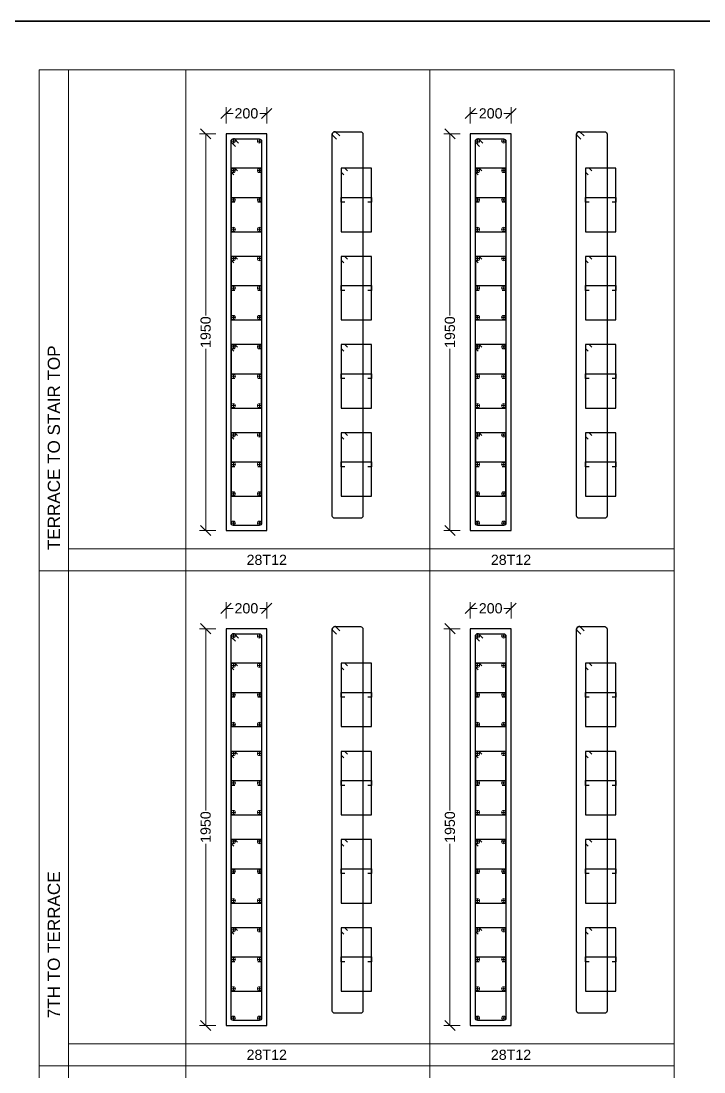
# Model space of a CAD drawing. Header units: inches. Extents: x 332 to 524, y 371 to 463.
# Drawn here: x 412.98 to 416.34, y 410.55 to 415.72 of the extents above; entities that cross this region are included whole.
import ezdxf
from ezdxf.enums import TextEntityAlignment as Align

# ---------------------------------------------------------------- set-up
doc = ezdxf.new("R2010")
doc.units = ezdxf.units.IN
doc.header["$MEASUREMENT"] = 0
for name, color, linetype, lineweight in [('12', 7, 'Continuous', 13), ('BORDER', 7, 'Continuous', 25), ('Column', 1, 'Continuous', 30), ('S-SHEET', 8, 'Continuous', 0)]:
    doc.layers.add(name, color=color, linetype=linetype, lineweight=lineweight)
for name, color, linetype in [('Bar', 7, 'Continuous'), ('Cover', 25, 'Continuous'), ('Dim', 7, 'Continuous'), ('Links', 4, 'Continuous'), ('Text', 7, 'Continuous')]:
    doc.layers.add(name, color=color, linetype=linetype)
doc.styles.add('Rcad', font='arial.ttf')

# ---------------------------------------------------------------- blocks, each defined once
blk = doc.blocks.new('_Oblique')
at = {"color": 0, "linetype": 'ByBlock', "lineweight": -2}
blk.add_line((-0.5, -0.5), (0.5, 0.5), dxfattribs=at)
blk = doc.blocks.new('12')
at = {"layer": '12'}
for p, q in [((-0.5, 0), (-0.13, 0)), ((0, 0.5), (0, 0.13)), ((0.13, 0), (0.5, 0)), ((0, -0.13), (0, -0.5))]:
    blk.add_line(p, q, dxfattribs=at)
for radius in [0.5, 0.13]:
    blk.add_circle((0, 0), radius, dxfattribs=at)

msp = doc.modelspace()

# ---------------------------------------------------------------- linework, layer by layer
at = {"layer": 'BORDER', "lineweight": 35, "elevation": 2510.4241}
msp.add_lwpolyline([(422.9693, 393.51), (395.2799, 393.4738), (395.2799, 415.7197), (422.9693, 415.7197)], close=True, dxfattribs=at)
at = {"layer": 'Column', "elevation": 2510.4241}
for points in [[(413.9919, 413.2155), (414.1919, 413.2155), (414.1919, 415.1655), (413.9919, 415.1655)], [(415.1919, 413.2155), (415.3919, 413.2155), (415.3919, 415.1655), (415.1919, 415.1655)], [(413.9919, 410.7829), (414.1919, 410.7829), (414.1919, 412.7329), (413.9919, 412.7329)], [(415.1919, 410.7829), (415.3919, 410.7829), (415.3919, 412.7329), (415.1919, 412.7329)]]:
    msp.add_lwpolyline(points, close=True, dxfattribs=at)
at = {"layer": 'Cover', "elevation": 2510.4241}
for points in [[(414.5258, 415.1756), (414.6524, 415.1756, -0.414214), (414.6641, 415.1639), (414.6641, 413.2873, -0.414214), (414.6524, 413.2756), (414.5258, 413.2756, -0.414214), (414.5141, 413.2873), (414.5141, 415.1639, -0.414214), (414.5258, 415.1756), (414.5299, 415.1756), (414.551, 415.1547), (414.5299, 415.1756), (414.5258, 415.1756, 0.414214), (414.5141, 415.1639), (414.5141, 415.1598), (414.5351, 415.1388)], [(415.7258, 415.1756), (415.8524, 415.1756, -0.414214), (415.8641, 415.1639), (415.8641, 413.2873, -0.414214), (415.8524, 413.2756), (415.7258, 413.2756, -0.414214), (415.7141, 413.2873), (415.7141, 415.1639, -0.414214), (415.7258, 415.1756), (415.7299, 415.1756), (415.751, 415.1547), (415.7299, 415.1756), (415.7258, 415.1756, 0.414214), (415.7141, 415.1639), (415.7141, 415.1598), (415.7351, 415.1388)], [(414.0286, 415.1405), (414.1552, 415.1405, -0.414214), (414.1669, 415.1288), (414.1669, 413.2522, -0.414214), (414.1552, 413.2405), (414.0286, 413.2405, -0.414214), (414.0169, 413.2522), (414.0169, 415.1288, -0.414214), (414.0286, 415.1405), (414.0327, 415.1405), (414.0538, 415.1196), (414.0327, 415.1405), (414.0286, 415.1405, 0.414214), (414.0169, 415.1288), (414.0169, 415.1247), (414.0379, 415.1037)], [(415.2286, 415.1405), (415.3552, 415.1405, -0.414214), (415.3669, 415.1288), (415.3669, 413.2522, -0.414214), (415.3552, 413.2405), (415.2286, 413.2405, -0.414214), (415.2169, 413.2522), (415.2169, 415.1288, -0.414214), (415.2286, 415.1405), (415.2327, 415.1405), (415.2538, 415.1196), (415.2327, 415.1405), (415.2286, 415.1405, 0.414214), (415.2169, 415.1288), (415.2169, 415.1247), (415.2379, 415.1037)], [(414.5258, 412.743), (414.6524, 412.743, -0.414214), (414.6641, 412.7313), (414.6641, 410.8547, -0.414214), (414.6524, 410.843), (414.5258, 410.843, -0.414214), (414.5141, 410.8547), (414.5141, 412.7313, -0.414214), (414.5258, 412.743), (414.5299, 412.743), (414.551, 412.722), (414.5299, 412.743), (414.5258, 412.743, 0.414214), (414.5141, 412.7313), (414.5141, 412.7272), (414.5351, 412.7062)], [(415.7258, 412.743), (415.8524, 412.743, -0.414214), (415.8641, 412.7313), (415.8641, 410.8547, -0.414214), (415.8524, 410.843), (415.7258, 410.843, -0.414214), (415.7141, 410.8547), (415.7141, 412.7313, -0.414214), (415.7258, 412.743), (415.7299, 412.743), (415.751, 412.722), (415.7299, 412.743), (415.7258, 412.743, 0.414214), (415.7141, 412.7313), (415.7141, 412.7272), (415.7351, 412.7062)], [(414.0286, 412.7079), (414.1552, 412.7079, -0.414214), (414.1669, 412.6962), (414.1669, 410.8196, -0.414214), (414.1552, 410.8079), (414.0286, 410.8079, -0.414214), (414.0169, 410.8196), (414.0169, 412.6962, -0.414214), (414.0286, 412.7079), (414.0327, 412.7079), (414.0538, 412.6869), (414.0327, 412.7079), (414.0286, 412.7079, 0.414214), (414.0169, 412.6962), (414.0169, 412.6921), (414.0379, 412.6711)], [(415.2286, 412.7079), (415.3552, 412.7079, -0.414214), (415.3669, 412.6962), (415.3669, 410.8196, -0.414214), (415.3552, 410.8079), (415.2286, 410.8079, -0.414214), (415.2169, 410.8196), (415.2169, 412.6962, -0.414214), (415.2286, 412.7079), (415.2327, 412.7079), (415.2538, 412.6869), (415.2327, 412.7079), (415.2286, 412.7079, 0.414214), (415.2169, 412.6962), (415.2169, 412.6921), (415.2379, 412.6711)]]:
    msp.add_lwpolyline(points, format="xyb", dxfattribs=at)
at = {"layer": 'Dim', "lineweight": 13}
for p, q in [((413.9919, 415.2155, 2510.4241), (413.9919, 415.2955, 2510.4241)), ((413.9919, 415.2655, 2510.4241), (414.0264, 415.2655, 2510.4241)), ((414.1919, 415.2655, 2510.4241), (414.1574, 415.2655, 2510.4241)), ((414.1919, 415.2155, 2510.4241), (414.1919, 415.2955, 2510.4241)), ((415.1919, 415.2155, 2510.4241), (415.1919, 415.2955, 2510.4241)), ((415.1919, 415.2655, 2510.4241), (415.2264, 415.2655, 2510.4241)), ((415.3919, 415.2655, 2510.4241), (415.3574, 415.2655, 2510.4241)), ((415.3919, 415.2155, 2510.4241), (415.3919, 415.2955, 2510.4241)), ((413.9419, 415.1655, 2510.4241), (413.8619, 415.1655, 2510.4241)), ((413.8919, 415.1655, 2510.4241), (413.8919, 414.2726, 2510.4241)), ((415.1419, 415.1655, 2510.4241), (415.0619, 415.1655, 2510.4241)), ((415.0919, 415.1655, 2510.4241), (415.0919, 414.2726, 2510.4241)), ((413.8919, 413.2155, 2510.4241), (413.8919, 414.1084, 2510.4241)), ((415.0919, 413.2155, 2510.4241), (415.0919, 414.1084, 2510.4241)), ((413.9419, 413.2155, 2510.4241), (413.8619, 413.2155, 2510.4241)), ((415.1419, 413.2155, 2510.4241), (415.0619, 413.2155, 2510.4241)), ((413.9919, 412.7829, 2510.4241), (413.9919, 412.8629, 2510.4241)), ((413.9919, 412.8329, 2510.4241), (414.0264, 412.8329, 2510.4241)), ((414.1919, 412.8329, 2510.4241), (414.1574, 412.8329, 2510.4241)), ((414.1919, 412.7829, 2510.4241), (414.1919, 412.8629, 2510.4241)), ((415.1919, 412.7829, 2510.4241), (415.1919, 412.8629, 2510.4241)), ((415.1919, 412.8329, 2510.4241), (415.2264, 412.8329, 2510.4241)), ((415.3919, 412.8329, 2510.4241), (415.3574, 412.8329, 2510.4241)), ((415.3919, 412.7829, 2510.4241), (415.3919, 412.8629, 2510.4241)), ((413.9419, 412.7329, 2510.4241), (413.8619, 412.7329, 2510.4241)), ((413.8919, 412.7329, 2510.4241), (413.8919, 411.84, 2510.4241)), ((415.1419, 412.7329, 2510.4241), (415.0619, 412.7329, 2510.4241)), ((415.0919, 412.7329, 2510.4241), (415.0919, 411.84, 2510.4241)), ((413.8919, 410.7829, 2510.4241), (413.8919, 411.6758, 2510.4241)), ((415.0919, 410.7829, 2510.4241), (415.0919, 411.6758, 2510.4241)), ((413.9419, 410.7829, 2510.4241), (413.8619, 410.7829, 2510.4241)), ((415.1419, 410.7829, 2510.4241), (415.0619, 410.7829, 2510.4241))]:
    msp.add_line(p, q, dxfattribs=at)
at = {"layer": 'Links', "elevation": 2510.4241}
for points in [[(414.0302, 414.9641), (414.0169, 414.9773), (414.0169, 414.6841), (414.1669, 414.6841), (414.1669, 414.996), (414.0356, 414.996), (414.0489, 414.9828), (414.0356, 414.996), (414.0169, 414.996), (414.0169, 414.9773)], [(414.5705, 414.9641), (414.5572, 414.9773), (414.5572, 414.6841), (414.7072, 414.6841), (414.7072, 414.996), (414.5759, 414.996), (414.5892, 414.9828), (414.5759, 414.996), (414.5572, 414.996), (414.5572, 414.9773)], [(415.2302, 414.9641), (415.2169, 414.9773), (415.2169, 414.6841), (415.3669, 414.6841), (415.3669, 414.996), (415.2356, 414.996), (415.2489, 414.9828), (415.2356, 414.996), (415.2169, 414.996), (415.2169, 414.9773)], [(415.7705, 414.9641), (415.7572, 414.9773), (415.7572, 414.6841), (415.9072, 414.6841), (415.9072, 414.996), (415.7759, 414.996), (415.7892, 414.9828), (415.7759, 414.996), (415.7572, 414.996), (415.7572, 414.9773)], [(414.0302, 414.5307), (414.0169, 414.5439), (414.0169, 414.2507), (414.1669, 414.2507), (414.1669, 414.5627), (414.0356, 414.5627), (414.0489, 414.5495), (414.0356, 414.5627), (414.0169, 414.5627), (414.0169, 414.5439)], [(414.5705, 414.5307), (414.5572, 414.5439), (414.5572, 414.2507), (414.7072, 414.2507), (414.7072, 414.5627), (414.5759, 414.5627), (414.5892, 414.5495), (414.5759, 414.5627), (414.5572, 414.5627), (414.5572, 414.5439)], [(415.2302, 414.5307), (415.2169, 414.5439), (415.2169, 414.2507), (415.3669, 414.2507), (415.3669, 414.5627), (415.2356, 414.5627), (415.2489, 414.5495), (415.2356, 414.5627), (415.2169, 414.5627), (415.2169, 414.5439)], [(415.7705, 414.5307), (415.7572, 414.5439), (415.7572, 414.2507), (415.9072, 414.2507), (415.9072, 414.5627), (415.7759, 414.5627), (415.7892, 414.5495), (415.7759, 414.5627), (415.7572, 414.5627), (415.7572, 414.5439)], [(414.0302, 414.0973), (414.0169, 414.1106), (414.0169, 413.8173), (414.1669, 413.8173), (414.1669, 414.1293), (414.0356, 414.1293), (414.0489, 414.1161), (414.0356, 414.1293), (414.0169, 414.1293), (414.0169, 414.1106)], [(414.5705, 414.0973), (414.5572, 414.1106), (414.5572, 413.8173), (414.7072, 413.8173), (414.7072, 414.1293), (414.5759, 414.1293), (414.5892, 414.1161), (414.5759, 414.1293), (414.5572, 414.1293), (414.5572, 414.1106)], [(415.2302, 414.0973), (415.2169, 414.1106), (415.2169, 413.8173), (415.3669, 413.8173), (415.3669, 414.1293), (415.2356, 414.1293), (415.2489, 414.1161), (415.2356, 414.1293), (415.2169, 414.1293), (415.2169, 414.1106)], [(415.7705, 414.0973), (415.7572, 414.1106), (415.7572, 413.8173), (415.9072, 413.8173), (415.9072, 414.1293), (415.7759, 414.1293), (415.7892, 414.1161), (415.7759, 414.1293), (415.7572, 414.1293), (415.7572, 414.1106)], [(414.0302, 413.664), (414.0169, 413.6772), (414.0169, 413.3839), (414.1669, 413.3839), (414.1669, 413.6959), (414.0356, 413.6959), (414.0489, 413.6827), (414.0356, 413.6959), (414.0169, 413.6959), (414.0169, 413.6772)], [(414.5705, 413.664), (414.5572, 413.6772), (414.5572, 413.3839), (414.7072, 413.3839), (414.7072, 413.6959), (414.5759, 413.6959), (414.5892, 413.6827), (414.5759, 413.6959), (414.5572, 413.6959), (414.5572, 413.6772)], [(415.2302, 413.664), (415.2169, 413.6772), (415.2169, 413.3839), (415.3669, 413.3839), (415.3669, 413.6959), (415.2356, 413.6959), (415.2489, 413.6827), (415.2356, 413.6959), (415.2169, 413.6959), (415.2169, 413.6772)], [(415.7705, 413.664), (415.7572, 413.6772), (415.7572, 413.3839), (415.9072, 413.3839), (415.9072, 413.6959), (415.7759, 413.6959), (415.7892, 413.6827), (415.7759, 413.6959), (415.7572, 413.6959), (415.7572, 413.6772)], [(414.0302, 412.5315), (414.0169, 412.5447), (414.0169, 412.2515), (414.1669, 412.2515), (414.1669, 412.5634), (414.0356, 412.5634), (414.0489, 412.5502), (414.0356, 412.5634), (414.0169, 412.5634), (414.0169, 412.5447)], [(414.5705, 412.5315), (414.5572, 412.5447), (414.5572, 412.2515), (414.7072, 412.2515), (414.7072, 412.5634), (414.5759, 412.5634), (414.5892, 412.5502), (414.5759, 412.5634), (414.5572, 412.5634), (414.5572, 412.5447)], [(415.2302, 412.5315), (415.2169, 412.5447), (415.2169, 412.2515), (415.3669, 412.2515), (415.3669, 412.5634), (415.2356, 412.5634), (415.2489, 412.5502), (415.2356, 412.5634), (415.2169, 412.5634), (415.2169, 412.5447)], [(415.7705, 412.5315), (415.7572, 412.5447), (415.7572, 412.2515), (415.9072, 412.2515), (415.9072, 412.5634), (415.7759, 412.5634), (415.7892, 412.5502), (415.7759, 412.5634), (415.7572, 412.5634), (415.7572, 412.5447)], [(414.0302, 412.0981), (414.0169, 412.1113), (414.0169, 411.8181), (414.1669, 411.8181), (414.1669, 412.13), (414.0356, 412.13), (414.0489, 412.1168), (414.0356, 412.13), (414.0169, 412.13), (414.0169, 412.1113)], [(414.5705, 412.0981), (414.5572, 412.1113), (414.5572, 411.8181), (414.7072, 411.8181), (414.7072, 412.13), (414.5759, 412.13), (414.5892, 412.1168), (414.5759, 412.13), (414.5572, 412.13), (414.5572, 412.1113)], [(415.2302, 412.0981), (415.2169, 412.1113), (415.2169, 411.8181), (415.3669, 411.8181), (415.3669, 412.13), (415.2356, 412.13), (415.2489, 412.1168), (415.2356, 412.13), (415.2169, 412.13), (415.2169, 412.1113)], [(415.7705, 412.0981), (415.7572, 412.1113), (415.7572, 411.8181), (415.9072, 411.8181), (415.9072, 412.13), (415.7759, 412.13), (415.7892, 412.1168), (415.7759, 412.13), (415.7572, 412.13), (415.7572, 412.1113)], [(414.0302, 411.6647), (414.0169, 411.6779), (414.0169, 411.3847), (414.1669, 411.3847), (414.1669, 411.6967), (414.0356, 411.6967), (414.0489, 411.6835), (414.0356, 411.6967), (414.0169, 411.6967), (414.0169, 411.6779)], [(414.5705, 411.6647), (414.5572, 411.6779), (414.5572, 411.3847), (414.7072, 411.3847), (414.7072, 411.6967), (414.5759, 411.6967), (414.5892, 411.6835), (414.5759, 411.6967), (414.5572, 411.6967), (414.5572, 411.6779)], [(415.2302, 411.6647), (415.2169, 411.6779), (415.2169, 411.3847), (415.3669, 411.3847), (415.3669, 411.6967), (415.2356, 411.6967), (415.2489, 411.6835), (415.2356, 411.6967), (415.2169, 411.6967), (415.2169, 411.6779)], [(415.7705, 411.6647), (415.7572, 411.6779), (415.7572, 411.3847), (415.9072, 411.3847), (415.9072, 411.6967), (415.7759, 411.6967), (415.7892, 411.6835), (415.7759, 411.6967), (415.7572, 411.6967), (415.7572, 411.6779)], [(414.0302, 411.2313), (414.0169, 411.2446), (414.0169, 410.9513), (414.1669, 410.9513), (414.1669, 411.2633), (414.0356, 411.2633), (414.0489, 411.2501), (414.0356, 411.2633), (414.0169, 411.2633), (414.0169, 411.2446)], [(414.5705, 411.2313), (414.5572, 411.2446), (414.5572, 410.9513), (414.7072, 410.9513), (414.7072, 411.2633), (414.5759, 411.2633), (414.5892, 411.2501), (414.5759, 411.2633), (414.5572, 411.2633), (414.5572, 411.2446)], [(415.2302, 411.2313), (415.2169, 411.2446), (415.2169, 410.9513), (415.3669, 410.9513), (415.3669, 411.2633), (415.2356, 411.2633), (415.2489, 411.2501), (415.2356, 411.2633), (415.2169, 411.2633), (415.2169, 411.2446)], [(415.7705, 411.2313), (415.7572, 411.2446), (415.7572, 410.9513), (415.9072, 410.9513), (415.9072, 411.2633), (415.7759, 411.2633), (415.7892, 411.2501), (415.7759, 411.2633), (415.7572, 411.2633), (415.7572, 411.2446)]]:
    msp.add_lwpolyline(points, dxfattribs=at)
at = {"layer": 'Links', "color": 6, "elevation": 2510.4241}
for points in [[(414.0356, 414.829), (414.0169, 414.829), (414.0169, 414.8524), (414.1669, 414.8524), (414.1669, 414.8524), (414.1669, 414.829), (414.1482, 414.829)], [(414.5759, 414.829), (414.5572, 414.829), (414.5572, 414.8524), (414.7072, 414.8524), (414.7072, 414.8524), (414.7072, 414.829), (414.6885, 414.829)], [(415.2356, 414.829), (415.2169, 414.829), (415.2169, 414.8524), (415.3669, 414.8524), (415.3669, 414.8524), (415.3669, 414.829), (415.3482, 414.829)], [(415.7759, 414.829), (415.7572, 414.829), (415.7572, 414.8524), (415.9072, 414.8524), (415.9072, 414.8524), (415.9072, 414.829), (415.8885, 414.829)], [(414.0356, 414.3956), (414.0169, 414.3956), (414.0169, 414.419), (414.1669, 414.419), (414.1669, 414.419), (414.1669, 414.3956), (414.1482, 414.3956)], [(414.5759, 414.3956), (414.5572, 414.3956), (414.5572, 414.419), (414.7072, 414.419), (414.7072, 414.419), (414.7072, 414.3956), (414.6885, 414.3956)], [(415.2356, 414.3956), (415.2169, 414.3956), (415.2169, 414.419), (415.3669, 414.419), (415.3669, 414.419), (415.3669, 414.3956), (415.3482, 414.3956)], [(415.7759, 414.3956), (415.7572, 414.3956), (415.7572, 414.419), (415.9072, 414.419), (415.9072, 414.419), (415.9072, 414.3956), (415.8885, 414.3956)], [(414.0356, 413.9623), (414.0169, 413.9623), (414.0169, 413.9857), (414.1669, 413.9857), (414.1669, 413.9857), (414.1669, 413.9623), (414.1482, 413.9623)], [(414.5759, 413.9623), (414.5572, 413.9623), (414.5572, 413.9857), (414.7072, 413.9857), (414.7072, 413.9857), (414.7072, 413.9623), (414.6885, 413.9623)], [(415.2356, 413.9623), (415.2169, 413.9623), (415.2169, 413.9857), (415.3669, 413.9857), (415.3669, 413.9857), (415.3669, 413.9623), (415.3482, 413.9623)], [(415.7759, 413.9623), (415.7572, 413.9623), (415.7572, 413.9857), (415.9072, 413.9857), (415.9072, 413.9857), (415.9072, 413.9623), (415.8885, 413.9623)], [(414.0356, 413.5289), (414.0169, 413.5289), (414.0169, 413.5523), (414.1669, 413.5523), (414.1669, 413.5523), (414.1669, 413.5289), (414.1482, 413.5289)], [(414.5759, 413.5289), (414.5572, 413.5289), (414.5572, 413.5523), (414.7072, 413.5523), (414.7072, 413.5523), (414.7072, 413.5289), (414.6885, 413.5289)], [(415.2356, 413.5289), (415.2169, 413.5289), (415.2169, 413.5523), (415.3669, 413.5523), (415.3669, 413.5523), (415.3669, 413.5289), (415.3482, 413.5289)], [(415.7759, 413.5289), (415.7572, 413.5289), (415.7572, 413.5523), (415.9072, 413.5523), (415.9072, 413.5523), (415.9072, 413.5289), (415.8885, 413.5289)], [(414.0356, 412.3964), (414.0169, 412.3964), (414.0169, 412.4198), (414.1669, 412.4198), (414.1669, 412.4198), (414.1669, 412.3964), (414.1482, 412.3964)], [(414.5759, 412.3964), (414.5572, 412.3964), (414.5572, 412.4198), (414.7072, 412.4198), (414.7072, 412.4198), (414.7072, 412.3964), (414.6885, 412.3964)], [(415.2356, 412.3964), (415.2169, 412.3964), (415.2169, 412.4198), (415.3669, 412.4198), (415.3669, 412.4198), (415.3669, 412.3964), (415.3482, 412.3964)], [(415.7759, 412.3964), (415.7572, 412.3964), (415.7572, 412.4198), (415.9072, 412.4198), (415.9072, 412.4198), (415.9072, 412.3964), (415.8885, 412.3964)], [(414.0356, 411.963), (414.0169, 411.963), (414.0169, 411.9864), (414.1669, 411.9864), (414.1669, 411.9864), (414.1669, 411.963), (414.1482, 411.963)], [(414.5759, 411.963), (414.5572, 411.963), (414.5572, 411.9864), (414.7072, 411.9864), (414.7072, 411.9864), (414.7072, 411.963), (414.6885, 411.963)], [(415.2356, 411.963), (415.2169, 411.963), (415.2169, 411.9864), (415.3669, 411.9864), (415.3669, 411.9864), (415.3669, 411.963), (415.3482, 411.963)], [(415.7759, 411.963), (415.7572, 411.963), (415.7572, 411.9864), (415.9072, 411.9864), (415.9072, 411.9864), (415.9072, 411.963), (415.8885, 411.963)], [(414.0356, 411.5296), (414.0169, 411.5296), (414.0169, 411.553), (414.1669, 411.553), (414.1669, 411.553), (414.1669, 411.5296), (414.1482, 411.5296)], [(414.5759, 411.5296), (414.5572, 411.5296), (414.5572, 411.553), (414.7072, 411.553), (414.7072, 411.553), (414.7072, 411.5296), (414.6885, 411.5296)], [(415.2356, 411.5296), (415.2169, 411.5296), (415.2169, 411.553), (415.3669, 411.553), (415.3669, 411.553), (415.3669, 411.5296), (415.3482, 411.5296)], [(415.7759, 411.5296), (415.7572, 411.5296), (415.7572, 411.553), (415.9072, 411.553), (415.9072, 411.553), (415.9072, 411.5296), (415.8885, 411.5296)], [(414.0356, 411.0963), (414.0169, 411.0963), (414.0169, 411.1197), (414.1669, 411.1197), (414.1669, 411.1197), (414.1669, 411.0963), (414.1482, 411.0963)], [(414.5759, 411.0963), (414.5572, 411.0963), (414.5572, 411.1197), (414.7072, 411.1197), (414.7072, 411.1197), (414.7072, 411.0963), (414.6885, 411.0963)], [(415.2356, 411.0963), (415.2169, 411.0963), (415.2169, 411.1197), (415.3669, 411.1197), (415.3669, 411.1197), (415.3669, 411.0963), (415.3482, 411.0963)], [(415.7759, 411.0963), (415.7572, 411.0963), (415.7572, 411.1197), (415.9072, 411.1197), (415.9072, 411.1197), (415.9072, 411.0963), (415.8885, 411.0963)]]:
    msp.add_lwpolyline(points, dxfattribs=at)
at = {"layer": 'S-SHEET'}
for p, q in [((413.0739, 415.48, 2510.4241), (413.0739, 403.155, 2510.4241)), ((413.0739, 415.48, 2510.4241), (414.9939, 415.48, 2510.4241)), ((413.2179, 403.155, 2510.4241), (413.2179, 415.48, 2510.4241)), ((413.7939, 403.155, 2510.4241), (413.7939, 415.48, 2510.4241)), ((414.9939, 403.155, 2510.4241), (414.9939, 415.48, 2510.4241)), ((414.9939, 403.155, 2510.4241), (414.9939, 415.48, 2510.4241)), ((414.9939, 415.48, 2510.4241), (414.9939, 415.48, 2510.4241)), ((414.9939, 415.48, 2510.4241), (416.1939, 415.48, 2510.4241)), ((416.1939, 403.155, 2510.4241), (416.1939, 415.48, 2510.4241)), ((413.2179, 413.1255, 2510.4241), (414.9939, 413.1255, 2510.4241)), ((414.9939, 413.1255, 2510.4241), (416.1939, 413.1255, 2510.4241)), ((414.9939, 413.1255, 2510.4241), (414.9939, 413.1255, 2510.4241)), ((413.0739, 413.0175, 2510.4241), (414.9939, 413.0175, 2510.4241)), ((413.0739, 413.0175, 2510.4241), (416.1939, 413.0175, 2510.4241)), ((414.9939, 413.0175, 2510.4241), (414.9939, 413.0175, 2510.4241)), ((414.9939, 413.0175, 2510.4241), (416.1939, 413.0175, 2510.4241)), ((413.2179, 410.6929, 2510.4241), (414.9939, 410.6929, 2510.4241)), ((414.9939, 410.6929, 2510.4241), (416.1939, 410.6929, 2510.4241)), ((414.9939, 410.6929, 2510.4241), (414.9939, 410.6929, 2510.4241)), ((413.0739, 410.5849, 2510.4241), (414.9939, 410.5849, 2510.4241)), ((413.0739, 410.5849, 2510.4241), (416.1939, 410.5849, 2510.4241)), ((414.9939, 410.5849, 2510.4241), (414.9939, 410.5849, 2510.4241)), ((414.9939, 410.5849, 2510.4241), (416.1939, 410.5849, 2510.4241))]:
    msp.add_line(p, q, dxfattribs=at)

# ---------------------------------------------------------------- block references
at = {"layer": 'Bar', "xscale": 0.02, "yscale": 0.02, "zscale": 0.02}
for p in [(414.0279, 415.1295, 2510.4241), (414.1559, 415.1295, 2510.4241), (415.2279, 415.1295, 2510.4241), (415.3559, 415.1295, 2510.4241), (414.0279, 414.985, 2510.4241), (414.1559, 414.985, 2510.4241), (415.2279, 414.985, 2510.4241), (415.3559, 414.985, 2510.4241), (414.0279, 414.8406, 2510.4241), (414.1559, 414.8406, 2510.4241), (415.2279, 414.8406, 2510.4241), (415.3559, 414.8406, 2510.4241), (414.0279, 414.6961, 2510.4241), (414.1559, 414.6961, 2510.4241), (415.2279, 414.6961, 2510.4241), (415.3559, 414.6961, 2510.4241), (414.0279, 414.5517, 2510.4241), (414.1559, 414.5517, 2510.4241), (415.2279, 414.5517, 2510.4241), (415.3559, 414.5517, 2510.4241), (414.0279, 414.4072, 2510.4241), (414.1559, 414.4072, 2510.4241), (415.2279, 414.4072, 2510.4241), (415.3559, 414.4072, 2510.4241), (414.0279, 414.2627, 2510.4241), (414.1559, 414.2627, 2510.4241), (415.2279, 414.2627, 2510.4241), (415.3559, 414.2627, 2510.4241), (414.0279, 414.1183, 2510.4241), (414.1559, 414.1183, 2510.4241), (415.2279, 414.1183, 2510.4241), (415.3559, 414.1183, 2510.4241), (414.0279, 413.9738, 2510.4241), (414.1559, 413.9738, 2510.4241), (415.2279, 413.9738, 2510.4241), (415.3559, 413.9738, 2510.4241), (414.0279, 413.8294, 2510.4241), (414.1559, 413.8294, 2510.4241), (415.2279, 413.8294, 2510.4241), (415.3559, 413.8294, 2510.4241), (414.0279, 413.6849, 2510.4241), (414.1559, 413.6849, 2510.4241), (415.2279, 413.6849, 2510.4241), (415.3559, 413.6849, 2510.4241), (414.0279, 413.5404, 2510.4241), (414.1559, 413.5404, 2510.4241), (415.2279, 413.5404, 2510.4241), (415.3559, 413.5404, 2510.4241), (414.0279, 413.396, 2510.4241), (414.1559, 413.396, 2510.4241), (415.2279, 413.396, 2510.4241), (415.3559, 413.396, 2510.4241), (414.0279, 413.2515, 2510.4241), (414.1559, 413.2515, 2510.4241), (415.2279, 413.2515, 2510.4241), (415.3559, 413.2515, 2510.4241), (414.0279, 412.6969, 2510.4241), (414.1559, 412.6969, 2510.4241), (415.2279, 412.6969, 2510.4241), (415.3559, 412.6969, 2510.4241), (414.0279, 412.5524, 2510.4241), (414.1559, 412.5524, 2510.4241), (415.2279, 412.5524, 2510.4241), (415.3559, 412.5524, 2510.4241), (414.0279, 412.408, 2510.4241), (414.1559, 412.408, 2510.4241), (415.2279, 412.408, 2510.4241), (415.3559, 412.408, 2510.4241), (414.0279, 412.2635, 2510.4241), (414.1559, 412.2635, 2510.4241), (415.2279, 412.2635, 2510.4241), (415.3559, 412.2635, 2510.4241), (414.0279, 412.119, 2510.4241), (414.1559, 412.119, 2510.4241), (415.2279, 412.119, 2510.4241), (415.3559, 412.119, 2510.4241), (414.0279, 411.9746, 2510.4241), (414.1559, 411.9746, 2510.4241), (415.2279, 411.9746, 2510.4241), (415.3559, 411.9746, 2510.4241), (414.0279, 411.8301, 2510.4241), (414.1559, 411.8301, 2510.4241), (415.2279, 411.8301, 2510.4241), (415.3559, 411.8301, 2510.4241), (414.0279, 411.6857, 2510.4241), (414.1559, 411.6857, 2510.4241), (415.2279, 411.6857, 2510.4241), (415.3559, 411.6857, 2510.4241), (414.0279, 411.5412, 2510.4241), (414.1559, 411.5412, 2510.4241), (415.2279, 411.5412, 2510.4241), (415.3559, 411.5412, 2510.4241), (414.0279, 411.3967, 2510.4241), (414.1559, 411.3967, 2510.4241), (415.2279, 411.3967, 2510.4241), (415.3559, 411.3967, 2510.4241), (414.0279, 411.2523, 2510.4241), (414.1559, 411.2523, 2510.4241), (415.2279, 411.2523, 2510.4241), (415.3559, 411.2523, 2510.4241), (414.0279, 411.1078, 2510.4241), (414.1559, 411.1078, 2510.4241), (415.2279, 411.1078, 2510.4241), (415.3559, 411.1078, 2510.4241), (414.0279, 410.9634, 2510.4241), (414.1559, 410.9634, 2510.4241), (415.2279, 410.9634, 2510.4241), (415.3559, 410.9634, 2510.4241), (414.0279, 410.8189, 2510.4241), (414.1559, 410.8189, 2510.4241), (415.2279, 410.8189, 2510.4241), (415.3559, 410.8189, 2510.4241)]:
    msp.add_blockref('12', p, dxfattribs=at)
at = {"layer": 'Dim', "lineweight": 13, "xscale": 0.05, "yscale": 0.05, "zscale": 0.05}
for p, rotation in [((413.9919, 415.2655, 2510.4241), 180), ((415.1919, 415.2655, 2510.4241), 180), ((413.8919, 415.1655, 2510.4241), 90), ((415.0919, 415.1655, 2510.4241), 90), ((413.8919, 413.2155, 2510.4241), 270), ((415.0919, 413.2155, 2510.4241), 270), ((413.9919, 412.8329, 2510.4241), 180), ((415.1919, 412.8329, 2510.4241), 180), ((413.8919, 412.7329, 2510.4241), 90), ((415.0919, 412.7329, 2510.4241), 90), ((413.8919, 410.7829, 2510.4241), 270), ((415.0919, 410.7829, 2510.4241), 270)]:
    msp.add_blockref('_Oblique', p, dxfattribs=dict(at, rotation=rotation))
for p in [(414.1919, 415.2655, 2510.4241), (415.3919, 415.2655, 2510.4241), (414.1919, 412.8329, 2510.4241), (415.3919, 412.8329, 2510.4241)]:
    msp.add_blockref('_Oblique', p, dxfattribs=at)

# ---------------------------------------------------------------- texts
at = {"layer": 'Dim', "char_height": 0.05, "attachment_point": 5, "style": 'Rcad'}
for insert in [(414.0919, 415.2655, 2510.4241), (415.2919, 415.2655, 2510.4241), (414.0919, 412.8329, 2510.4241), (415.2919, 412.8329, 2510.4241)]:
    msp.add_mtext('\\A1;200', dxfattribs=dict(at, insert=insert))
at = {"layer": 'Dim', "char_height": 0.05, "attachment_point": 5, "rotation": 90, "style": 'Rcad'}
for insert in [(413.8919, 414.1905, 2510.4241), (415.0919, 414.1905, 2510.4241), (413.8919, 411.7579, 2510.4241), (415.0919, 411.7579, 2510.4241)]:
    msp.add_mtext('\\A1;1950', dxfattribs=dict(at, insert=insert))
at = {"layer": 'Text', "style": 'Rcad'}
for s, p in [('TERRACE TO STAIR TOP', (413.1459, 413.6222, 2510.4241)), ('7TH TO TERRACE', (413.1459, 411.1791, 2510.4241))]:
    msp.add_text(s, height=0.06, rotation=90, dxfattribs=at).set_placement(p, align=Align.MIDDLE_CENTER)
for p in [(414.1919, 413.0715, 2510.4241), (415.3919, 413.0715, 2510.4241), (414.1919, 410.6389, 2510.4241), (415.3919, 410.6389, 2510.4241)]:
    msp.add_text('28T12', height=0.05, dxfattribs=at).set_placement(p, align=Align.MIDDLE_CENTER)

doc.saveas('drawing.dxf')
